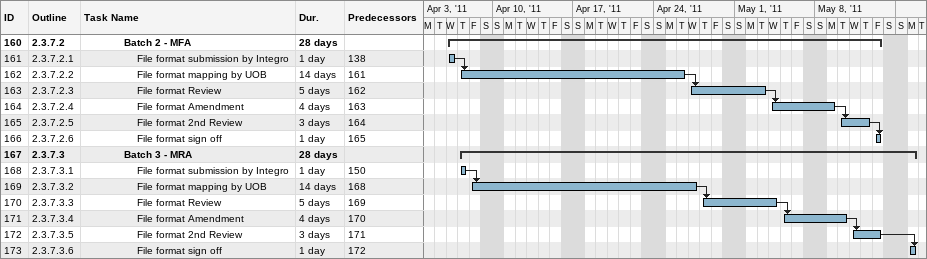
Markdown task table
| ID | WBS | Task | Duration | Start | Finish | Predecessors |
|---|---|---|---|---|---|---|
| 160 | 2.3.7.2 | **Batch 2 - MFA** | 28d | 2011-04-06 | 2011-05-13 |  |
| 161 | 2.3.7.2.1 | File format submission by Integro | 1d | 2011-04-06 | 2011-04-06 | 138 |
| 162 | 2.3.7.2.2 | File format mapping by UOB | 14d | 2011-04-07 | 2011-04-26 | 161 |
| 163 | 2.3.7.2.3 | File format Review | 5d | 2011-04-27 | 2011-05-03 | 162 |
| 164 | 2.3.7.2.4 | File format Amendment | 4d | 2011-05-04 | 2011-05-09 | 163 |
| 165 | 2.3.7.2.5 | File format 2nd Review | 3d | 2011-05-10 | 2011-05-12 | 164 |
| 166 | 2.3.7.2.6 | File format sign off | 1d | 2011-05-13 | 2011-05-13 | 165 |
| 167 | 2.3.7.3 | **Batch 3 - MRA** | 28d | 2011-04-07 | 2011-05-16 |  |
| 168 | 2.3.7.3.1 | File format submission by Integro | 1d | 2011-04-07 | 2011-04-07 | 150 |
| 169 | 2.3.7.3.2 | File format mapping by UOB | 14d | 2011-04-08 | 2011-04-27 | 168 |
| 170 | 2.3.7.3.3 | File format Review | 5d | 2011-04-28 | 2011-05-04 | 169 |
| 171 | 2.3.7.3.4 | File format Amendment | 4d | 2011-05-05 | 2011-05-10 | 170 |
| 172 | 2.3.7.3.5 | File format 2nd Review | 3d | 2011-05-11 | 2011-05-13 | 171 |
| 173 | 2.3.7.3.6 | File format sign off | 1d | 2011-05-16 | 2011-05-16 | 172 |
